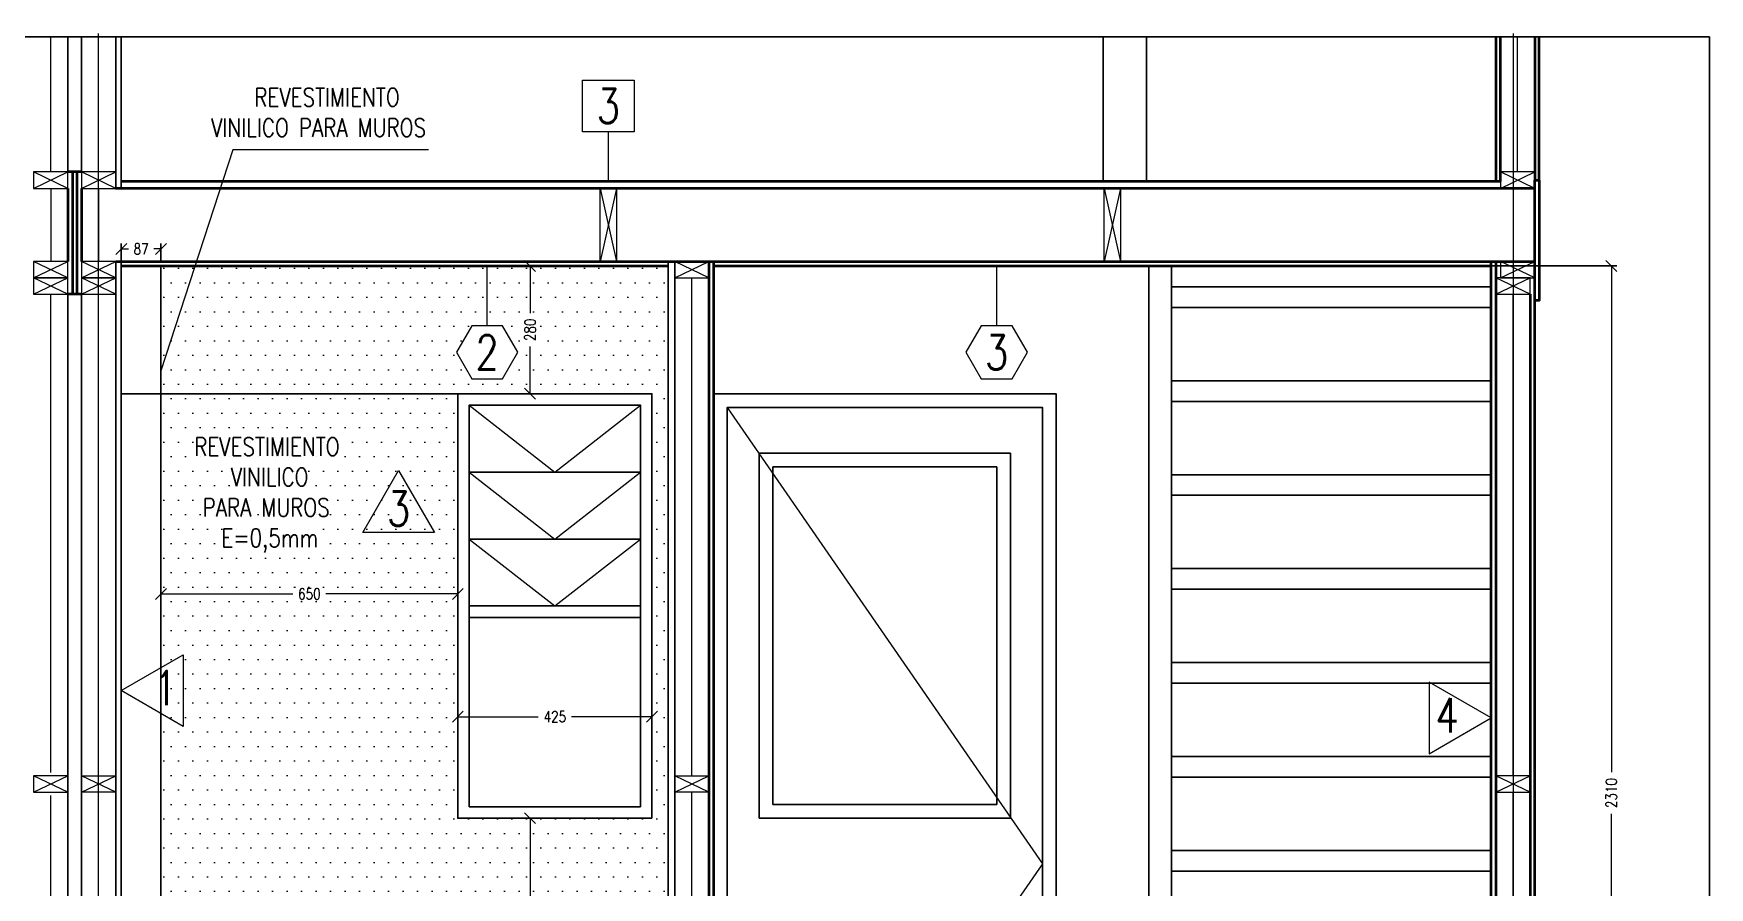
# Model space of a CAD drawing. Header units: metres. Extents: x -2 to 690, y -116 to 73.
# Drawn here: x 636.604 to 640.273, y 26.488 to 28.359 of the extents above; entities that cross this region are included whole.
import ezdxf

# ---------------------------------------------------------------- set-up
doc = ezdxf.new("R2010")
doc.units = ezdxf.units.M
doc.header["$LTSCALE"] = 5
doc.header["$MEASUREMENT"] = 0
doc.layers.get('0').update_dxf_attribs({"color": 30})
doc.layers.get('DEFPOINTS').update_dxf_attribs({"color": 210})
for name, color, linetype, lineweight in [('A-ANNO-DIMS', 3, 'Continuous', 18), ('A-ANNO-SYMB', 3, 'Continuous', 18), ('A-ANNO-TEXT', 3, 'Continuous', 18), ('A-DETL-MCUT', 4, 'Continuous', 25), ('A-ELEV-IDEN', 3, 'Continuous', 18), ('A-ELEV-MBE1', 7, 'Continuous', 35), ('A-ELEV-MBE2', 4, 'Continuous', 25), ('A-ELEV-PATT', 8, 'Continuous', 18), ('A-SECT-MCUT', 7, 'Continuous', 35), ('A-WALL-PATT', 8, 'Continuous', 18), ('A-WALL-STUD', 3, 'Continuous', 18)]:
    doc.layers.add(name, color=color, linetype=linetype, lineweight=lineweight)
doc.styles.add('E-ROMANS', font='romans.shx', dxfattribs={"width": 0.8})
doc.dimstyles.new('E-0020_TICK_12', dxfattribs={"dimscale": 0.001, "dimtxt": 24, "dimasz": 24, "dimexe": 12, "dimexo": 8, "dimgap": 12, "dimtad": 0, "dimdec": 0, "dimlfac": 1000, "dimzin": 0, "dimdsep": 46, "dimtxsty": 'E-ROMANS', "dimblk": 'OBLIQUE', "dimcen": 12, "dimclrd": 256, "dimclre": 256, "dimclrt": 256, "dimadec": 0, "dimazin": 0, "dimtfac": 1, "dimtdec": 0, "dimtmove": 1, "dimatfit": 3, "dimldrblk": 'OPEN90', "dimfxl": 1, "dimtfill": 1, "dimtolj": 1, "dimtzin": 0, "dimlwd": -1, "dimarcsym": 0})

# ---------------------------------------------------------------- blocks, each defined once
blk = doc.blocks.new('_Oblique')
at = {"color": 0, "linetype": 'ByBlock', "lineweight": -2}
blk.add_line((-0.5, -0.5), (0.5, 0.5), dxfattribs=at)
blk = doc.blocks.new('*D78')
at = {"layer": 'A-ANNO-DIMS', "lineweight": -2, "transparency": 16777216}
for p, q in [((639.7107, 27.8498), (640.0705, 27.8498)), ((639.7957, 25.5398), (640.0705, 25.5398))]:
    blk.add_line(p, q, dxfattribs=at)
at = {"layer": 'A-ANNO-DIMS', "transparency": 16777216}
for p, q in [((640.0585, 27.8498), (640.0585, 26.7406)), ((640.0585, 25.5398), (640.0585, 26.649))]:
    blk.add_line(p, q, dxfattribs=at)
at = {"layer": 'DEFPOINTS', "color": 0, "transparency": 16777216}
for p in [(639.7027, 27.8498), (639.7877, 25.5398), (640.0585, 25.5398)]:
    blk.add_point(p, dxfattribs=at)
at = {"layer": 'A-ANNO-DIMS', "transparency": 16777216, "xscale": 0.024, "yscale": 0.024, "zscale": 0.024}
for p, rotation in [((640.0585, 27.8498), 90), ((640.0585, 25.5398), 270)]:
    blk.add_blockref('_Oblique', p, dxfattribs=dict(at, rotation=rotation))
at = {"layer": 'A-ANNO-DIMS', "transparency": 16777216, "insert": (640.0585, 26.6948), "char_height": 0.024, "attachment_point": 5, "rotation": 90, "style": 'E-ROMANS', "bg_fill": 3, "box_fill_scale": 1.25, "bg_fill_color": 256, "bg_fill_true_color": 13158600, "bg_fill_transparency": 0}
blk.add_mtext('\\A1;2310', dxfattribs=at)
blk = doc.blocks.new('_Open90')
at = {"color": 0, "linetype": 'ByBlock', "lineweight": -2}
for p, q in [((0, 0), (-1, 0)), ((-0.5, 0.5), (0, 0)), ((0, 0), (-0.5, -0.5))]:
    blk.add_line(p, q, dxfattribs=at)
blk = doc.blocks.new('*D81')
at = {"layer": 'A-ANNO-DIMS', "lineweight": -2, "transparency": 16777216}
for p, q in [((637.7372, 26.6398), (637.6789, 26.6398)), ((637.7575, 25.5398), (637.6789, 25.5398))]:
    blk.add_line(p, q, dxfattribs=at)
at = {"layer": 'A-ANNO-DIMS', "transparency": 16777216}
for p, q in [((637.6909, 26.6398), (637.6909, 26.1343)), ((637.6909, 25.5398), (637.6909, 26.0453))]:
    blk.add_line(p, q, dxfattribs=at)
at = {"layer": 'DEFPOINTS', "color": 0, "transparency": 16777216}
for p in [(637.6909, 26.6398), (637.7452, 26.6398), (637.7655, 25.5398)]:
    blk.add_point(p, dxfattribs=at)
at = {"layer": 'A-ANNO-DIMS', "transparency": 16777216, "xscale": 0.024, "yscale": 0.024, "zscale": 0.024}
for p, rotation in [((637.6909, 26.6398), 90), ((637.6909, 25.5398), 270)]:
    blk.add_blockref('_Oblique', p, dxfattribs=dict(at, rotation=rotation))
at = {"layer": 'A-ANNO-DIMS', "transparency": 16777216, "insert": (637.6909, 26.0898), "char_height": 0.024, "attachment_point": 5, "rotation": 90, "style": 'E-ROMANS', "bg_fill": 3, "box_fill_scale": 1.25, "bg_fill_color": 256, "bg_fill_true_color": 13158600, "bg_fill_transparency": 0}
blk.add_mtext('\\A1;1100', dxfattribs=at)
blk = doc.blocks.new('*D84')
at = {"layer": 'A-ANNO-DIMS', "lineweight": -2, "transparency": 16777216}
for p, q in [((637.6829, 27.8498), (637.6789, 27.8498)), ((637.6829, 27.5698), (637.6789, 27.5698))]:
    blk.add_line(p, q, dxfattribs=at)
at = {"layer": 'A-ANNO-DIMS', "transparency": 16777216}
for p, q in [((637.6909, 27.8498), (637.6909, 27.7465)), ((637.6909, 27.5698), (637.6909, 27.6731))]:
    blk.add_line(p, q, dxfattribs=at)
at = {"layer": 'DEFPOINTS', "color": 0, "transparency": 16777216}
for p in [(637.6909, 27.8498), (637.6909, 27.8498), (637.6909, 27.5698)]:
    blk.add_point(p, dxfattribs=at)
at = {"layer": 'A-ANNO-DIMS', "transparency": 16777216, "xscale": 0.024, "yscale": 0.024, "zscale": 0.024}
for p, rotation in [((637.6909, 27.8498), 90), ((637.6909, 27.5698), 270)]:
    blk.add_blockref('_Oblique', p, dxfattribs=dict(at, rotation=rotation))
at = {"layer": 'A-ANNO-DIMS', "transparency": 16777216, "insert": (637.6909, 27.7098), "char_height": 0.024, "attachment_point": 5, "rotation": 90, "style": 'E-ROMANS', "bg_fill": 3, "box_fill_scale": 1.25, "bg_fill_color": 256, "bg_fill_true_color": 13158600, "bg_fill_transparency": 0}
blk.add_mtext('\\A1;280', dxfattribs=at)
blk = doc.blocks.new('*D85')
at = {"layer": 'A-ANNO-DIMS', "lineweight": -2, "transparency": 16777216}
for p, q in [((636.8827, 27.0918), (636.8827, 27.1431)), ((637.5327, 27.0918), (637.5327, 27.1431))]:
    blk.add_line(p, q, dxfattribs=at)
at = {"layer": 'A-ANNO-DIMS', "transparency": 16777216}
for p, q in [((636.8827, 27.1311), (637.1715, 27.1311)), ((637.5327, 27.1311), (637.2439, 27.1311))]:
    blk.add_line(p, q, dxfattribs=at)
at = {"layer": 'DEFPOINTS', "color": 0, "transparency": 16777216}
for p in [(637.5327, 27.1311), (636.8827, 27.0838), (637.5327, 27.0838)]:
    blk.add_point(p, dxfattribs=at)
at = {"layer": 'A-ANNO-DIMS', "transparency": 16777216, "xscale": 0.024, "yscale": 0.024, "zscale": 0.024, "rotation": 180}
blk.add_blockref('_Oblique', (636.8827, 27.1311), dxfattribs=at)
at = {"layer": 'A-ANNO-DIMS', "transparency": 16777216, "xscale": 0.024, "yscale": 0.024, "zscale": 0.024}
blk.add_blockref('_Oblique', (637.5327, 27.1311), dxfattribs=at)
at = {"layer": 'A-ANNO-DIMS', "transparency": 16777216, "insert": (637.2077, 27.1311), "char_height": 0.024, "attachment_point": 5, "style": 'E-ROMANS', "bg_fill": 3, "box_fill_scale": 1.25, "bg_fill_color": 256, "bg_fill_true_color": 13158600, "bg_fill_transparency": 0}
blk.add_mtext('\\A1;650', dxfattribs=at)
blk = doc.blocks.new('*D86')
at = {"layer": 'A-ANNO-DIMS', "lineweight": -2, "transparency": 16777216}
for p, q in [((637.5327, 26.8321), (637.5327, 26.8742)), ((637.9577, 26.8321), (637.9577, 26.8742))]:
    blk.add_line(p, q, dxfattribs=at)
at = {"layer": 'A-ANNO-DIMS', "transparency": 16777216}
for p, q in [((637.5327, 26.8622), (637.7085, 26.8622)), ((637.9577, 26.8622), (637.7819, 26.8622))]:
    blk.add_line(p, q, dxfattribs=at)
at = {"layer": 'DEFPOINTS', "color": 0, "transparency": 16777216}
for p in [(637.9577, 26.8622), (637.5327, 26.8241), (637.9577, 26.8241)]:
    blk.add_point(p, dxfattribs=at)
at = {"layer": 'A-ANNO-DIMS', "transparency": 16777216, "xscale": 0.024, "yscale": 0.024, "zscale": 0.024, "rotation": 180}
blk.add_blockref('_Oblique', (637.5327, 26.8622), dxfattribs=at)
at = {"layer": 'A-ANNO-DIMS', "transparency": 16777216, "xscale": 0.024, "yscale": 0.024, "zscale": 0.024}
blk.add_blockref('_Oblique', (637.9577, 26.8622), dxfattribs=at)
at = {"layer": 'A-ANNO-DIMS', "transparency": 16777216, "insert": (637.7452, 26.8622), "char_height": 0.024, "attachment_point": 5, "style": 'E-ROMANS', "bg_fill": 3, "box_fill_scale": 1.25, "bg_fill_color": 256, "bg_fill_true_color": 13158600, "bg_fill_transparency": 0}
blk.add_mtext('\\A1;425', dxfattribs=at)
blk = doc.blocks.new('*D1062')
at = {"layer": 'A-ANNO-DIMS', "lineweight": -2, "transparency": 16777216}
for p, q in [((636.7957, 27.8578), (636.7957, 27.8991)), ((636.8827, 27.8578), (636.8827, 27.8991))]:
    blk.add_line(p, q, dxfattribs=at)
at = {"layer": 'A-ANNO-DIMS', "transparency": 16777216}
for p, q in [((636.7957, 27.8871), (636.8117, 27.8871)), ((636.8827, 27.8871), (636.8668, 27.8871))]:
    blk.add_line(p, q, dxfattribs=at)
at = {"layer": 'DEFPOINTS', "color": 0, "transparency": 16777216}
for p in [(636.8827, 27.8871), (636.7957, 27.8498), (636.8827, 27.8498)]:
    blk.add_point(p, dxfattribs=at)
at = {"layer": 'A-ANNO-DIMS', "transparency": 16777216, "xscale": 0.024, "yscale": 0.024, "zscale": 0.024, "rotation": 180}
blk.add_blockref('_Oblique', (636.7957, 27.8871), dxfattribs=at)
at = {"layer": 'A-ANNO-DIMS', "transparency": 16777216, "xscale": 0.024, "yscale": 0.024, "zscale": 0.024}
blk.add_blockref('_Oblique', (636.8827, 27.8871), dxfattribs=at)
at = {"layer": 'A-ANNO-DIMS', "transparency": 16777216, "insert": (636.8392, 27.8871), "char_height": 0.024, "attachment_point": 5, "style": 'E-ROMANS', "bg_fill": 3, "box_fill_scale": 1.25, "bg_fill_color": 256, "bg_fill_true_color": 13158600, "bg_fill_transparency": 0}
blk.add_mtext('\\A1;87', dxfattribs=at)

msp = doc.modelspace()

# ---------------------------------------------------------------- linework, layer by layer
at = {"layer": 'A-ANNO-SYMB', "ltscale": 30}
msp.add_line((636.745, 28.3591), (636.745, 24.9761), dxfattribs=at)
at = {"layer": 'A-ANNO-TEXT'}
for p, q in [((637.8622, 28.144), (637.8622, 28.0348)), ((637.5968, 27.7189), (637.5968, 27.8498)), ((638.7126, 27.7189), (638.7126, 27.8498))]:
    msp.add_line(p, q, dxfattribs=at)
for points in [[(637.806, 28.2565), (637.9185, 28.2565), (637.9185, 28.144), (637.806, 28.144)], [(638.7463, 27.6023), (638.78, 27.6606), (638.7463, 27.7189), (638.679, 27.7189), (638.6453, 27.6606), (638.679, 27.6023)], [(637.403, 27.4013), (637.4814, 27.2654), (637.3245, 27.2654)], [(636.7957, 26.9192), (636.9316, 26.9976), (636.9316, 26.8407)]]:
    msp.add_lwpolyline(points, close=True, dxfattribs=at)
at = {"layer": 'A-DETL-MCUT'}
for p, q in [((637.9935, 27.8598), (637.9935, 25.5398)), ((638.0077, 27.8598), (638.0077, 25.5398))]:
    msp.add_line(p, q, dxfattribs=at)
for points in [[(636.7957, 28.3518), (636.7957, 28.0198), (636.7837, 28.0198), (636.7837, 28.3518)], [(636.7957, 27.8598), (636.7957, 25.5398), (636.7837, 25.5398), (636.7837, 27.8598)]]:
    msp.add_lwpolyline(points, dxfattribs=at)
at = {"layer": 'A-ELEV-IDEN', "ltscale": 20}
for points in [[(638.1227, 27.5398), (638.8127, 26.5398), (638.1227, 25.5398)], [(637.5577, 27.3981), (637.7452, 27.2515), (637.9327, 27.3981)]]:
    msp.add_lwpolyline(points, dxfattribs=at)
at = {"layer": 'A-ELEV-MBE1'}
for p, q in [((639.8057, 28.3518), (639.8057, 28.0348)), ((639.8157, 28.0348), (639.8157, 28.3518)), ((639.8157, 28.0348), (636.7957, 28.0348))]:
    msp.add_line(p, q, dxfattribs=at)
for points in [[(636.7087, 28.0558), (636.6787, 28.0558)], [(636.6887, 28.0558), (636.6887, 27.7878)], [(636.6987, 28.0558), (636.6987, 27.7878)], [(636.6787, 28.0198), (636.6787, 27.8598)], [(636.7087, 28.0198), (636.7087, 27.8598)], [(636.7837, 27.8598), (639.8907, 27.8598), (639.8907, 28.0198), (636.7837, 28.0198), (636.7837, 28.0198)], [(636.7957, 27.8498), (637.9935, 27.8498)], [(636.7087, 27.7878), (636.6787, 27.7878)]]:
    msp.add_lwpolyline(points, dxfattribs=at)
at = {"layer": 'A-ELEV-MBE2'}
for p, q in [((636.6787, 28.0558), (636.6787, 28.3518)), ((636.7087, 28.0558), (636.7087, 28.3518)), ((638.9457, 28.0348), (638.9457, 28.3518)), ((639.0407, 28.0348), (639.0407, 28.3518)), ((639.0457, 27.8498), (639.0457, 25.5398)), ((639.0957, 25.5398), (639.0957, 27.8498)), ((636.6787, 25.5758), (636.6787, 27.7878)), ((636.7087, 25.5758), (636.7087, 27.7878)), ((639.7957, 27.804), (639.0957, 27.804)), ((639.7957, 27.759), (639.0957, 27.759)), ((639.7957, 27.5981), (639.0957, 27.5981)), ((637.5327, 27.5698), (636.7957, 27.5698)), ((639.7957, 27.5531), (639.0957, 27.5531)), ((638.1927, 26.6398), (638.1927, 27.4398)), ((638.1927, 27.4398), (638.7427, 27.4398)), ((638.7427, 27.4398), (638.7427, 26.6398)), ((638.2227, 26.6698), (638.2227, 27.4098)), ((638.2227, 27.4098), (638.7127, 27.4098)), ((638.7127, 27.4098), (638.7127, 26.6698)), ((639.7957, 27.3923), (639.0957, 27.3923)), ((639.7957, 27.3473), (639.0957, 27.3473)), ((639.7957, 27.1865), (639.0957, 27.1865)), ((639.7957, 27.1415), (639.0957, 27.1415)), ((639.7957, 26.9806), (639.0957, 26.9806)), ((639.7957, 26.9806), (639.0957, 26.9806)), ((639.7957, 26.9356), (639.0957, 26.9356)), ((639.7957, 26.9356), (639.0957, 26.9356)), ((639.7957, 26.7748), (639.0957, 26.7748)), ((639.7957, 26.7298), (639.0957, 26.7298)), ((638.2227, 26.6698), (638.7127, 26.6698)), ((638.1927, 26.6398), (638.7427, 26.6398)), ((639.7957, 26.569), (639.0957, 26.569)), ((639.7957, 26.524), (639.0957, 26.524))]:
    msp.add_line(p, q, dxfattribs=at)
for points in [[(637.9577, 26.6398), (637.9577, 27.5698), (637.5327, 27.5698), (637.5327, 26.6398), (637.9577, 26.6398)], [(638.0927, 27.5698), (638.0927, 27.5698), (638.8427, 27.5698), (638.8427, 25.5398)], [(638.1227, 25.5398), (638.1227, 27.5398), (638.8127, 27.5398), (638.8127, 25.5398)], [(637.5577, 27.3981), (637.9327, 27.3981)], [(637.5577, 27.2515), (637.9327, 27.2515)]]:
    msp.add_lwpolyline(points, dxfattribs=at)
msp.add_lwpolyline([(637.9327, 26.6648), (637.9327, 27.5448), (637.5577, 27.5448), (637.5577, 26.6648)], close=True, dxfattribs=at)
at = {"layer": 'A-SECT-MCUT'}
for p, q in [((638.0827, 27.8598), (638.0827, 25.5398)), ((638.0927, 27.8598), (638.0927, 25.5398))]:
    msp.add_line(p, q, dxfattribs=at)
for points in [[(639.8907, 28.3518), (639.8907, 28.0378), (639.9007, 28.0378), (639.9007, 28.3518)], [(639.8057, 27.8598), (639.8057, 25.5398), (639.7957, 25.5398), (639.7957, 27.8598)], [(639.8807, 27.7878), (639.8807, 25.4098), (639.8907, 25.4098), (639.8907, 27.7738)]]:
    msp.add_lwpolyline(points, dxfattribs=at)
msp.add_lwpolyline([(639.8907, 28.0378), (639.9007, 28.0378), (639.9007, 27.7738), (639.8907, 27.7738)], close=True, dxfattribs=at)
at = {"layer": 'A-WALL-PATT', "ltscale": 6}
for p, q in [((636.6412, 28.0558), (636.6412, 28.3518)), ((636.7462, 28.0558), (636.7462, 28.3518)), ((639.8532, 28.0558), (639.8532, 28.3518)), ((636.6412, 28.0198), (636.6412, 27.8598)), ((636.7462, 28.0198), (636.7462, 27.8598)), ((638.0452, 26.7328), (638.0452, 27.8238)), ((636.6412, 26.7398), (636.6412, 27.7878)), ((636.7462, 26.7398), (636.7462, 27.7878)), ((636.6412, 25.5758), (636.6412, 26.6898)), ((636.7462, 25.5758), (636.7462, 26.6898)), ((638.0452, 25.5758), (638.0452, 26.6968))]:
    msp.add_line(p, q, dxfattribs=at)
at = {"layer": 'A-WALL-STUD'}
for p, q in [((636.6037, 28.0198), (636.6787, 28.0558)), ((636.6787, 28.0198), (636.6037, 28.0558)), ((636.7087, 28.0198), (636.7837, 28.0558)), ((636.7837, 28.0198), (636.7087, 28.0558)), ((639.8157, 28.0198), (639.8907, 28.0558)), ((639.8907, 28.0198), (639.8157, 28.0558)), ((636.6037, 27.8238), (636.6787, 27.8598)), ((636.6787, 27.8238), (636.6037, 27.8598)), ((638.0077, 27.8238), (638.0827, 27.8598)), ((638.0827, 27.8238), (638.0077, 27.8598)), ((636.6037, 27.7878), (636.6787, 27.8238)), ((636.6787, 27.7878), (636.6037, 27.8238)), ((636.7087, 27.7878), (636.7837, 27.8238)), ((636.7837, 27.7878), (636.7087, 27.8238)), ((636.6037, 26.6968), (636.6787, 26.7328)), ((636.6787, 26.6968), (636.6037, 26.7328)), ((636.7837, 26.6968), (636.7087, 26.7328)), ((636.7087, 26.6968), (636.7837, 26.7328)), ((638.0827, 26.6968), (638.0077, 26.7328)), ((638.0077, 26.6968), (638.0827, 26.7328))]:
    msp.add_line(p, q, dxfattribs=at)
for points in [[(636.6037, 28.0198), (636.6787, 28.0198), (636.6787, 28.0558), (636.6037, 28.0558)], [(636.7087, 28.0198), (636.7837, 28.0198), (636.7837, 28.0558), (636.7087, 28.0558)], [(639.8157, 28.0198), (639.8907, 28.0198), (639.8907, 28.0558), (639.8157, 28.0558)], [(636.6037, 27.8238), (636.6787, 27.8238), (636.6787, 27.8598), (636.6037, 27.8598)], [(638.0077, 27.8238), (638.0827, 27.8238), (638.0827, 27.8598), (638.0077, 27.8598)], [(636.6037, 27.7878), (636.6787, 27.7878), (636.6787, 27.8238), (636.6037, 27.8238)], [(636.7087, 27.7878), (636.7837, 27.7878), (636.7837, 27.8238), (636.7087, 27.8238)], [(636.6037, 26.6968), (636.6787, 26.6968), (636.6787, 26.7328), (636.6037, 26.7328)], [(636.7837, 26.6968), (636.7087, 26.6968), (636.7087, 26.7328), (636.7837, 26.7328)], [(638.0827, 26.6968), (638.0077, 26.6968), (638.0077, 26.7328), (638.0827, 26.7328)]]:
    msp.add_lwpolyline(points, close=True, dxfattribs=at)
for points in [[(637.8802, 28.0198), (637.8802, 27.8598), (637.8442, 27.8598), (637.8442, 28.0198), (637.8802, 28.0198)], [(637.8442, 28.0198), (637.8802, 27.8598)], [(637.8802, 28.0198), (637.8442, 27.8598)], [(638.9837, 28.0198), (638.9837, 27.8598), (638.9477, 27.8598), (638.9477, 28.0198), (638.9837, 28.0198)], [(638.9477, 28.0198), (638.9837, 27.8598)], [(638.9837, 28.0198), (638.9477, 27.8598)]]:
    msp.add_lwpolyline(points, dxfattribs=at)

# ---------------------------------------------------------------- texts
at = {"layer": 'A-ANNO-TEXT', "char_height": 0.04, "attachment_point": 7, "style": 'E-ROMANS'}
for s, insert in [('\\pi-0.17143;REVESTIMIENTO\\P\\pi-0.2659;VINILICO PARA MUROS', (637.2586, 28.1328)), ('\\pi-0.17143;REVESTIMIENTO\\P\\pi-0.091429;VINILICO \\P\\pi-0.15314;PARA MUROS\\P\\pi-0.112;E=0,5mm', (637.127, 27.2217))]:
    msp.add_mtext(s, dxfattribs=dict(at, insert=insert))
at = {"layer": 'A-ANNO-TEXT', "char_height": 0.075, "attachment_point": 5, "style": 'E-ROMANS'}
for s, insert, rotation in [('\\pi-0.45,l0.45,t0.45;3', (637.8622, 28.2003), 0.0005), ('\\pi-0.45,l0.45,t0.45;2', (637.5968, 27.6606), 0.0005), ('\\pi-0.45,l0.45,t0.45;3', (638.7126, 27.6606), 0.0005), ('\\pi-0.45,l0.45,t0.45;3', (637.403, 27.318), 359.9995), ('\\pi-0.45,l0.45,t0.45;1', (636.8926, 26.9248), 359.9995)]:
    msp.add_mtext(s, dxfattribs=dict(at, insert=insert, rotation=rotation))

# ---------------------------------------------------------------- next in the draw order: dimensions: what is measured, and where the dimension line sits
at = {"layer": 'A-ANNO-DIMS'}
dim = msp.add_linear_dim(base=(640.0585, 25.5398), p1=(639.7027, 27.8498), p2=(639.7877, 25.5398), angle=90, dimstyle='E-0020_TICK_12', dxfattribs=at)
dim.commit()
dim.dimension.update_dxf_attribs({"geometry": '*D78', "text_midpoint": (640.0585, 26.6948)})

# ---------------------------------------------------------------- next in the draw order: linework, layer by layer
msp.add_lwpolyline([(636.2701, 28.3518), (640.2734, 28.3518), (640.2734, 24.5849), (636.2701, 24.5849)], close=True)
at = {"layer": 'A-ANNO-SYMB', "ltscale": 30}
msp.add_line((639.8432, 28.3591), (639.8432, 24.9761), dxfattribs=at)
at = {"layer": 'A-ANNO-TEXT'}
msp.add_lwpolyline([(639.7957, 26.8593), (639.6598, 26.9378), (639.6598, 26.7809)], close=True, dxfattribs=at)
at = {"layer": 'A-ELEV-MBE1'}
msp.add_line((638.0927, 27.8498), (639.7957, 27.8498), dxfattribs=at)
at = {"layer": 'A-WALL-PATT', "ltscale": 6}
for p, q in [((639.8432, 26.7328), (639.8432, 27.7878)), ((639.8432, 25.5758), (639.8432, 26.6968))]:
    msp.add_line(p, q, dxfattribs=at)
at = {"layer": 'A-WALL-STUD'}
for p, q in [((639.8157, 27.8238), (639.8907, 27.8598)), ((639.8907, 27.8238), (639.8157, 27.8598)), ((639.8057, 27.7878), (639.8807, 27.8238)), ((639.8807, 27.7878), (639.8057, 27.8238)), ((639.8057, 26.6968), (639.8807, 26.7328)), ((639.8807, 26.6968), (639.8057, 26.7328))]:
    msp.add_line(p, q, dxfattribs=at)
for points in [[(639.8157, 27.8238), (639.8907, 27.8238), (639.8907, 27.8598), (639.8157, 27.8598)], [(639.8057, 27.7878), (639.8807, 27.7878), (639.8807, 27.8238), (639.8057, 27.8238)], [(639.8057, 26.6968), (639.8807, 26.6968), (639.8807, 26.7328), (639.8057, 26.7328)]]:
    msp.add_lwpolyline(points, close=True, dxfattribs=at)

# ---------------------------------------------------------------- next in the draw order: texts
at = {"layer": 'A-ANNO-TEXT', "insert": (639.6988, 26.865), "char_height": 0.075, "attachment_point": 5, "rotation": 0.0005, "style": 'E-ROMANS'}
msp.add_mtext('\\pi-0.45,l0.45,t0.45;4', dxfattribs=at)

# ---------------------------------------------------------------- next in the draw order: dimensions: what is measured, and where the dimension line sits
at = {"layer": 'A-ANNO-DIMS'}
for base, p1, p2, picture, middle in [((637.6909, 27.8498), (637.6909, 27.5698), (637.6909, 27.8498), '*D84', (637.6909, 27.7098)), ((637.6909, 26.6398), (637.7655, 25.5398), (637.7452, 26.6398), '*D81', (637.6909, 26.0898))]:
    dim = msp.add_linear_dim(base=base, p1=p1, p2=p2, angle=90, dimstyle='E-0020_TICK_12', dxfattribs=at)
    dim.commit()
    dim.dimension.update_dxf_attribs({"geometry": picture, "text_midpoint": middle})
for base, p1, p2, picture, middle in [((637.5327, 27.1311), (636.8827, 27.0838), (637.5327, 27.0838), '*D85', (637.2077, 27.1311)), ((637.9577, 26.8622), (637.5327, 26.8241), (637.9577, 26.8241), '*D86', (637.7452, 26.8622))]:
    dim = msp.add_linear_dim(base=base, p1=p1, p2=p2, dimstyle='E-0020_TICK_12', dxfattribs=at)
    dim.commit()
    dim.dimension.update_dxf_attribs({"geometry": picture, "text_midpoint": middle})

# ---------------------------------------------------------------- next in the draw order: linework, layer by layer
at = {"layer": 'A-ANNO-TEXT'}
msp.add_lwpolyline([(637.6305, 27.6023), (637.6642, 27.6606), (637.6305, 27.7189), (637.5632, 27.7189), (637.5295, 27.6606), (637.5632, 27.6023)], close=True, dxfattribs=at)
at = {"layer": 'A-ELEV-IDEN', "ltscale": 20}
for points in [[(637.5577, 27.5448), (637.7452, 27.3981), (637.9327, 27.5448)], [(637.5577, 27.2515), (637.7452, 27.1048), (637.9327, 27.2515)]]:
    msp.add_lwpolyline(points, dxfattribs=at)
at = {"layer": 'A-ELEV-MBE2'}
msp.add_line((636.8827, 26.4398), (636.8827, 27.8498), dxfattribs=at)
for points in [[(637.5577, 27.1048), (637.9327, 27.1048)], [(637.5577, 27.0798), (637.9327, 27.0798)]]:
    msp.add_lwpolyline(points, dxfattribs=at)

# ---------------------------------------------------------------- next in the draw order: dimensions: what is measured, and where the dimension line sits
at = {"layer": 'A-ANNO-DIMS'}
dim = msp.add_linear_dim(base=(636.8827, 27.8871), p1=(636.7957, 27.8498), p2=(636.8827, 27.8498), dimstyle='E-0020_TICK_12', dxfattribs=at)
dim.commit()
dim.dimension.update_dxf_attribs({"geometry": '*D1062', "text_midpoint": (636.8392, 27.8871)})

# ---------------------------------------------------------------- next in the draw order: hatches: boundary and pattern name
at = {"layer": 'A-ELEV-PATT'}
h = msp.add_hatch(dxfattribs=at)
h.set_pattern_fill('DOTS', color=1, scale=0.02, style=0)
h.set_pattern_definition([(0, (0, 0), (0.015875, 0.03175), [0, -0.03175])])
h.paths.add_polyline_path([(637.5327, 27.5698), (636.8827, 27.5698), (636.8827, 26.4398), (636.8827, 26.1898), (636.9541, 26.1825), (636.9595, 26.1628), (636.9334, 26.1628), (636.9334, 26.1736), (636.8827, 26.1736), (636.8827, 26.0398), (636.9872, 26.0398), (637.1217, 26.0398), (637.9935, 26.0398), (637.9935, 27.8498), (636.8827, 27.8498), (636.8827, 27.5698), (637.5327, 27.5698), (637.9577, 27.5698), (637.9577, 26.6398), (637.5327, 26.6398)])
h.paths.add_polyline_path([(637.1357, 26.03), (637.1357, 26.1864), (636.9949, 26.1864), (636.9949, 26.03)], flags=9)
edge = h.paths.add_edge_path(flags=0)
edge.add_arc((637.4263, 25.0765), 1.2301, 99.0322, 111.4077)
edge = h.paths.add_edge_path(flags=0)
edge.add_line((637.2256, 26.3398), (637.2466, 26.3398))
edge = h.paths.add_edge_path(flags=0)
edge.add_line((637.2566, 26.3298), (637.2527, 26.3044))
edge = h.paths.add_edge_path(flags=0)
edge.add_arc((637.2466, 26.3298), 0.01, 0, 90)
edge = h.paths.add_edge_path(flags=0)
edge.add_line((637.2454, 26.2948), (637.2256, 26.2893))
edge = h.paths.add_edge_path(flags=16)
edge.add_arc((637.2427, 26.3044), 0.01, 285.5913, 360)
edge = h.paths.add_edge_path(flags=0)
edge.add_arc((637.227, 26.2844), 0.005, 105.5913, 170.643)
edge = h.paths.add_edge_path(flags=0)
edge.add_line((636.8969, 26.3398), (636.9182, 26.3398))
edge = h.paths.add_edge_path(flags=16)
edge.add_arc((637.0267, 26.2028), 0.046, 188.7022, 214.2024)
edge = h.paths.add_edge_path(flags=0)
edge.add_line((636.9182, 26.3398), (636.9357, 26.3398))
edge = h.paths.add_edge_path(flags=0)
edge.add_line((636.9357, 26.3398), (636.987, 26.3398))
edge = h.paths.add_edge_path(flags=0)
edge.add_line((636.885, 26.2072), (636.9773, 26.2217))
edge = h.paths.add_edge_path(flags=0)
edge.add_arc((636.8847, 26.2091), 0.002, 180, 278.9691)
edge = h.paths.add_edge_path(flags=16)
edge.add_line((636.8866, 26.3428), (636.8955, 26.34))
edge = h.paths.add_edge_path(flags=16)
edge.add_arc((636.8969, 26.3448), 0.005, 252.7356, 270)
edge = h.paths.add_edge_path()
edge.add_arc((636.8857, 26.3399), 0.003, 72.7356, 180)
edge = h.paths.add_edge_path(flags=16)
edge.add_line((636.9812, 26.1958), (636.9773, 26.2217))
edge = h.paths.add_edge_path(flags=0)
edge.add_arc((637.1049, 26.3046), 0.1188, 272.7882, 350.643)
edge = h.paths.add_edge_path(flags=0)
edge.add_line((636.9872, 26.3398), (637.2264, 26.3398))
edge = h.paths.add_edge_path()
edge.add_line((636.8827, 26.3399), (636.8827, 26.2091))
edge = h.paths.add_edge_path(flags=16)
edge.add_line((637.1252, 26.1761), (637.1252, 26.1113))
edge = h.paths.add_edge_path(flags=16)
edge.add_line((637.1149, 26.1861), (636.9969, 26.1818))
edge = h.paths.add_edge_path(flags=0)
edge.add_arc((636.9972, 26.1718), 0.01, 92.075, 180)
edge = h.paths.add_edge_path(flags=16)
edge.add_arc((637.1152, 26.1761), 0.01, 0, 92.075)
edge = h.paths.add_edge_path(flags=0)
edge.add_arc((636.9972, 25.5498), 0.01, 180, 270)
edge = h.paths.add_edge_path(flags=0)
edge.add_arc((637.1152, 25.5498), 0.01, 270, 360)
edge = h.paths.add_edge_path(flags=0)
edge.add_arc((637.4263, 25.0765), 1.2301, 99.0322, 111.4077)
edge = h.paths.add_edge_path(flags=16)
edge.add_line((637.2256, 26.3398), (637.2466, 26.3398))
edge = h.paths.add_edge_path(flags=0)
edge.add_line((637.2566, 26.3298), (637.2527, 26.3044))
edge = h.paths.add_edge_path(flags=16)
edge.add_arc((637.2466, 26.3298), 0.01, 0, 90)
edge = h.paths.add_edge_path(flags=16)
edge.add_line((637.2454, 26.2948), (637.2256, 26.2893))
edge = h.paths.add_edge_path(flags=0)
edge.add_arc((637.2427, 26.3044), 0.01, 285.5913, 360)
edge = h.paths.add_edge_path(flags=0)
edge.add_arc((637.227, 26.2844), 0.005, 105.5913, 170.643)
edge = h.paths.add_edge_path(flags=16)
edge.add_line((636.8969, 26.3398), (636.9182, 26.3398))
edge = h.paths.add_edge_path(flags=0)
edge.add_arc((637.0267, 26.2028), 0.046, 188.7022, 214.2024)
edge = h.paths.add_edge_path(flags=16)
edge.add_line((636.9182, 26.3398), (636.9357, 26.3398))
edge = h.paths.add_edge_path(flags=16)
edge.add_line((636.9357, 26.3398), (636.987, 26.3398))
edge = h.paths.add_edge_path(flags=16)
edge.add_line((636.885, 26.2072), (636.9773, 26.2217))
edge = h.paths.add_edge_path(flags=17)
edge.add_arc((636.8847, 26.2091), 0.002, 180, 278.9691)
edge = h.paths.add_edge_path(flags=0)
edge.add_line((636.8866, 26.3428), (636.8955, 26.34))
edge = h.paths.add_edge_path(flags=0)
edge.add_arc((636.8969, 26.3448), 0.005, 252.7356, 270)
edge = h.paths.add_edge_path(flags=16)
edge.add_arc((636.8857, 26.3399), 0.003, 72.7356, 180)
edge = h.paths.add_edge_path(flags=0)
edge.add_line((636.9812, 26.1958), (636.9773, 26.2217))
edge = h.paths.add_edge_path(flags=16)
edge.add_arc((637.1049, 26.3046), 0.1188, 272.7882, 350.643)
edge = h.paths.add_edge_path(flags=16)
edge.add_line((636.9872, 26.3398), (637.2264, 26.3398))
edge = h.paths.add_edge_path(flags=16)
edge.add_line((636.8827, 26.3399), (636.8827, 26.2091))
edge = h.paths.add_edge_path(flags=16)
edge.add_line((637.1252, 26.1761), (637.1252, 26.1113))
edge = h.paths.add_edge_path(flags=0)
edge.add_line((637.1149, 26.1861), (636.9969, 26.1818))
edge = h.paths.add_edge_path(flags=16)
edge.add_arc((636.9972, 26.1718), 0.01, 92.075, 180)
edge = h.paths.add_edge_path(flags=16)
edge.add_arc((637.1152, 26.1761), 0.01, 0, 92.075)
edge = h.paths.add_edge_path(flags=16)
edge.add_arc((636.9972, 25.5498), 0.01, 180, 270)
edge = h.paths.add_edge_path(flags=17)
edge.add_arc((637.1152, 25.5498), 0.01, 270, 360)
edge = h.paths.add_edge_path(flags=16)
edge.add_arc((637.4263, 25.0765), 1.2301, 99.0322, 111.4077)
edge = h.paths.add_edge_path(flags=16)
edge.add_line((637.2256, 26.3398), (637.2466, 26.3398))
edge = h.paths.add_edge_path(flags=16)
edge.add_line((637.2566, 26.3298), (637.2527, 26.3044))
edge = h.paths.add_edge_path(flags=16)
edge.add_arc((637.2466, 26.3298), 0.01, 0, 90)
edge = h.paths.add_edge_path(flags=0)
edge.add_line((637.2454, 26.2948), (637.2256, 26.2893))
edge = h.paths.add_edge_path(flags=16)
edge.add_arc((637.2427, 26.3044), 0.01, 285.5913, 360)
edge = h.paths.add_edge_path(flags=0)
edge.add_arc((637.227, 26.2844), 0.005, 105.5913, 170.643)
edge = h.paths.add_edge_path(flags=16)
edge.add_line((636.8969, 26.3398), (636.9182, 26.3398))
edge = h.paths.add_edge_path(flags=0)
edge.add_arc((637.0267, 26.2028), 0.046, 188.7022, 214.2024)
edge = h.paths.add_edge_path(flags=16)
edge.add_line((636.9182, 26.3398), (636.9357, 26.3398))
edge = h.paths.add_edge_path(flags=0)
edge.add_line((636.9357, 26.3398), (636.987, 26.3398))
edge = h.paths.add_edge_path(flags=16)
edge.add_line((636.885, 26.2072), (636.9773, 26.2217))
edge = h.paths.add_edge_path(flags=17)
edge.add_arc((636.8847, 26.2091), 0.002, 180, 278.9691)
edge = h.paths.add_edge_path(flags=0)
edge.add_line((636.8866, 26.3428), (636.8955, 26.34))
edge = h.paths.add_edge_path(flags=0)
edge.add_arc((636.8969, 26.3448), 0.005, 252.7356, 270)
edge = h.paths.add_edge_path(flags=16)
edge.add_arc((636.8857, 26.3399), 0.003, 72.7356, 180)
edge = h.paths.add_edge_path(flags=16)
edge.add_line((636.9812, 26.1958), (636.9773, 26.2217))
edge = h.paths.add_edge_path(flags=16)
edge.add_arc((637.1049, 26.3046), 0.1188, 272.7882, 350.643)
edge = h.paths.add_edge_path(flags=16)
edge.add_line((636.9872, 26.3398), (637.2264, 26.3398))
edge = h.paths.add_edge_path(flags=17)
edge.add_line((636.8827, 26.3399), (636.8827, 26.2091))
edge = h.paths.add_edge_path(flags=0)
edge.add_line((637.1252, 26.1761), (637.1252, 26.1113))
edge = h.paths.add_edge_path(flags=16)
edge.add_line((637.1149, 26.1861), (636.9969, 26.1818))
edge = h.paths.add_edge_path(flags=0)
edge.add_arc((636.9972, 26.1718), 0.01, 92.075, 180)
edge = h.paths.add_edge_path(flags=16)
edge.add_arc((637.1152, 26.1761), 0.01, 0, 92.075)
edge = h.paths.add_edge_path()
edge.add_arc((636.9972, 25.5498), 0.01, 180, 270)
edge = h.paths.add_edge_path(flags=17)
edge.add_arc((637.1152, 25.5498), 0.01, 270, 360)
h.paths.add_polyline_path([(637.6969, 26.0323), (637.6969, 26.1439), (637.6102, 26.1439), (637.6102, 26.0323)], flags=9)
h.paths.add_polyline_path([(637.1674, 27.1251), (637.2484, 27.1251), (637.2484, 27.2118), (637.1674, 27.2118)], flags=24)
h.paths.add_polyline_path([(637.77, 27.6694), (637.77, 27.7504), (637.6833, 27.7504), (637.6833, 27.6694)], flags=24)
h.paths.add_polyline_path([(637.6305, 27.6023), (637.6642, 27.6606), (637.6305, 27.7189), (637.5632, 27.7189), (637.5295, 27.6606), (637.5632, 27.6023)], flags=16)
edge = h.paths.add_edge_path(flags=16)
edge.add_arc((636.9952, 26.3149), 0.0911, 73.9722, 164.1572, ccw=False)
edge.add_line((637.0204, 26.4025), (637.0258, 26.3828))
edge.add_line((637.0258, 26.3828), (636.9997, 26.3828))
edge.add_line((636.9997, 26.3828), (636.9997, 26.3935))
edge.add_line((636.9997, 26.3935), (636.9918, 26.3935))
edge.add_arc((636.9883, 26.3481), 0.0456, 85.5982, 190.4721)

# ---------------------------------------------------------------- next in the draw order: linework, layer by layer
at = {"layer": 'A-ANNO-SYMB'}
msp.add_lwpolyline([(637.4682, 28.1041), (637.0398, 28.1041), (636.8827, 27.6202)], dxfattribs=at)
at = {"layer": 'A-WALL-STUD'}
for p, q in [((636.7087, 27.8238), (636.7837, 27.8598)), ((636.7837, 27.8238), (636.7087, 27.8598))]:
    msp.add_line(p, q, dxfattribs=at)
msp.add_lwpolyline([(636.7087, 27.8238), (636.7837, 27.8238), (636.7837, 27.8598), (636.7087, 27.8598)], close=True, dxfattribs=at)

doc.saveas('drawing.dxf')
